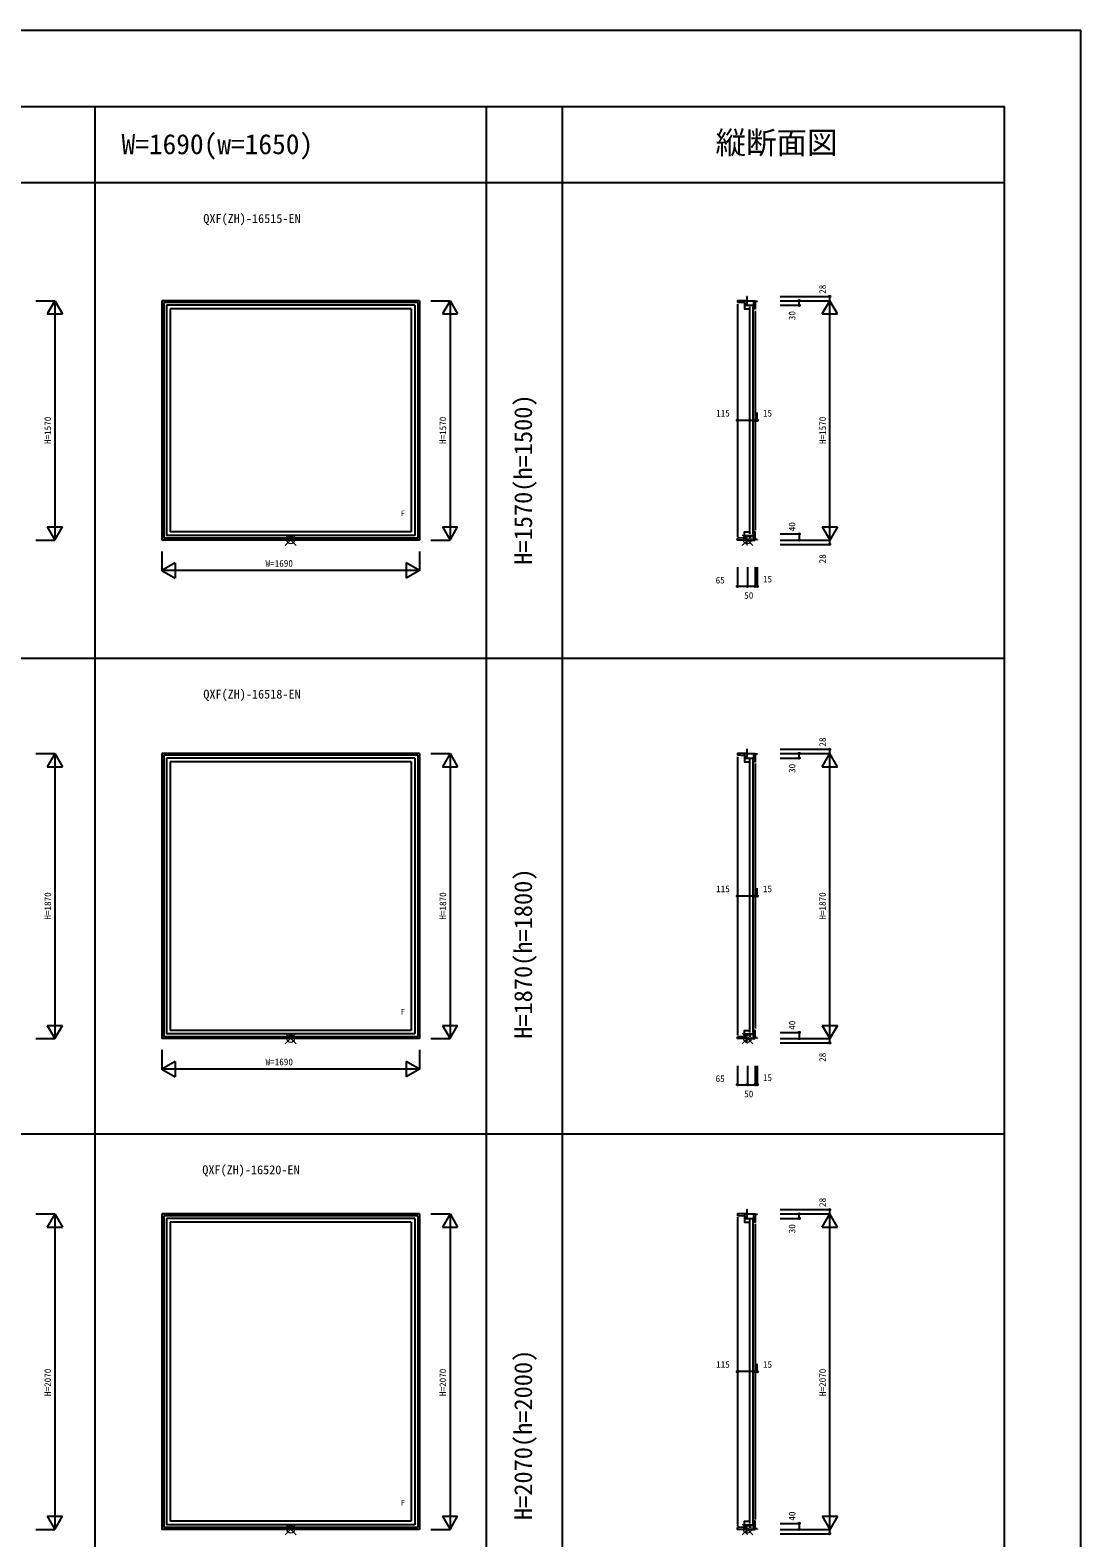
# Model space of a CAD drawing. Units: millimetres, scale not verified. Extents: x -13750 to 13750, y -10000 to 10000.
# Drawn here: x 6857 to 13750, y 110 to 10000 of the extents above; entities that cross this region are included whole.
import ezdxf
from ezdxf.enums import TextEntityAlignment as Align

# ---------------------------------------------------------------- set-up
doc = ezdxf.new("R2010")
doc.units = ezdxf.units.MM
doc.header["$LTSCALE"] = 50
for name, color, linetype in [('0-0_0', 3, 'Continuous'), ('0-1_YKK_A1', 4, 'Continuous'), ('0-3_YKK_C1', 4, 'Continuous'), ('0-4_YKK_F1', 7, 'Continuous'), ('0-6_YKK_N1', 2, 'Continuous')]:
    doc.layers.add(name, color=color, linetype=linetype)
doc.layers.add('0-5_YKK_IN', color=1, linetype='Continuous', lineweight=18)
doc.styles.add('ＭＳ ゴシック', font='')
doc.styles.get('ＭＳ ゴシック').set_extended_font_data('MS Gothic')

msp = doc.modelspace()

# ---------------------------------------------------------------- linework, layer by layer
at = {"layer": '0-1_YKK_A1'}
for p, q in [((9411.4, 8225), (7721.4, 8225)), ((7721.4, 8225), (7721.4, 6655)), ((9399.4, 8213), (7733.4, 8213)), ((7733.4, 8213), (7733.4, 6667)), ((9399.4, 8213), (9399.4, 6667)), ((9411.4, 8225), (9411.4, 6655)), ((9381.4, 8195), (7751.4, 8195)), ((7751.4, 8195), (7751.4, 6685)), ((9357.4, 8171), (7775.4, 8171)), ((7775.4, 8171), (7775.4, 6709)), ((9357.4, 8171), (9357.4, 6709)), ((9381.4, 8195), (9381.4, 6685)), ((9411.4, 6655), (7721.4, 6655)), ((9399.4, 6667), (7733.4, 6667)), ((9381.4, 6685), (7751.4, 6685)), ((9357.4, 6709), (7775.4, 6709)), ((9411.4, 5255), (7721.4, 5255)), ((7721.4, 5255), (7721.4, 3385)), ((9399.4, 5243), (7733.4, 5243)), ((7733.4, 5243), (7733.4, 3397)), ((9399.4, 5243), (9399.4, 3397)), ((9411.4, 5255), (9411.4, 3385)), ((9381.4, 5225), (7751.4, 5225)), ((7751.4, 5225), (7751.4, 3415)), ((9357.4, 5201), (7775.4, 5201)), ((7775.4, 5201), (7775.4, 3439)), ((9357.4, 5201), (9357.4, 3439)), ((9381.4, 5225), (9381.4, 3415)), ((9411.4, 3385), (7721.4, 3385)), ((9399.4, 3397), (7733.4, 3397)), ((9381.4, 3415), (7751.4, 3415)), ((9357.4, 3439), (7775.4, 3439)), ((9411.4, 2235), (7721.4, 2235)), ((7721.4, 2235), (7721.4, 165)), ((9399.4, 2223), (7733.4, 2223)), ((7733.4, 2223), (7733.4, 177)), ((9381.4, 2205), (7751.4, 2205)), ((7751.4, 2205), (7751.4, 195)), ((9357.4, 2181), (7775.4, 2181)), ((7775.4, 2181), (7775.4, 219)), ((9357.4, 2181), (9357.4, 219)), ((9381.4, 2205), (9381.4, 195)), ((9399.4, 2223), (9399.4, 177)), ((9411.4, 2235), (9411.4, 165)), ((9357.4, 219), (7775.4, 219)), ((9411.4, 165), (7721.4, 165)), ((9399.4, 177), (7733.4, 177)), ((9381.4, 195), (7751.4, 195))]:
    msp.add_line(p, q, dxfattribs=at)
at = {"layer": '0-3_YKK_C1'}
for p, q in [((11542.5, 8210.64), (11497.5, 8213)), ((11542.5, 8210.64), (11542.5, 8195)), ((11544.1, 8225), (11544.1, 8204.2)), ((11558.6, 8225), (11558.6, 8195)), ((11559.1, 8253), (11562.5, 8253)), ((11559.1, 8225), (11612.5, 8225)), ((11612.5, 8221), (11612.5, 8225)), ((11627.5, 8221), (11612.5, 8221)), ((11612.5, 8221), (11612.5, 8169)), ((11627.5, 8221), (11627.5, 8225)), ((11497.5, 8203), (11497.5, 6677)), ((11542.5, 8204.2), (11557, 8204.2)), ((11542.5, 8195), (11553.5, 8195)), ((11557, 8204.2), (11557, 8195)), ((11557, 8195), (11602.5, 8195)), ((11576.5, 8185), (11576.5, 6695)), ((11598.5, 8185), (11598.5, 6695)), ((11612.5, 8183), (11602.5, 8183)), ((11602.5, 8183), (11602.5, 8178.8)), ((11602.5, 8171), (11602.5, 8175.3)), ((11612.5, 8171), (11602.5, 8171)), ((11612.5, 8159), (11612.5, 6721)), ((11542.5, 6669.36), (11497.5, 6667)), ((11542.5, 6669.36), (11542.5, 6685)), ((11542.5, 6685), (11553.5, 6685)), ((11542.5, 6675.8), (11557, 6675.8)), ((11544.1, 6655), (11544.1, 6675.8)), ((11557, 6675.8), (11557, 6685)), ((11557, 6685), (11602.5, 6685)), ((11558.6, 6655), (11558.6, 6685)), ((11559.1, 6655), (11612.5, 6655)), ((11559.1, 6627), (11562.5, 6627)), ((11612.5, 6709), (11602.5, 6709)), ((11602.5, 6709), (11602.5, 6704.7)), ((11602.5, 6697), (11602.5, 6701.2)), ((11612.5, 6697), (11602.5, 6697)), ((11602.5, 6685), (11602.5, 6697)), ((11602.5, 6655), (11602.5, 6685)), ((11612.5, 6659), (11612.5, 6711)), ((11627.5, 6659), (11612.5, 6659)), ((11612.5, 6659), (11612.5, 6655)), ((11627.5, 6659), (11627.5, 6655)), ((11542.5, 5240.64), (11497.5, 5243)), ((11544.1, 5255), (11544.1, 5234.2)), ((11558.6, 5255), (11558.6, 5225)), ((11559.1, 5283), (11562.5, 5283)), ((11559.1, 5255), (11612.5, 5255)), ((11612.5, 5251), (11612.5, 5255)), ((11627.5, 5251), (11612.5, 5251)), ((11612.5, 5251), (11612.5, 5199)), ((11627.5, 5251), (11627.5, 5255)), ((11497.5, 5233), (11497.5, 3407)), ((11542.5, 5240.64), (11542.5, 5225)), ((11542.5, 5234.2), (11557, 5234.2)), ((11542.5, 5225), (11553.5, 5225)), ((11557, 5234.2), (11557, 5225)), ((11557, 5225), (11602.5, 5225)), ((11576.5, 5215), (11576.5, 3425)), ((11598.5, 5215), (11598.5, 3425)), ((11612.5, 5213), (11602.5, 5213)), ((11602.5, 5213), (11602.5, 5208.8)), ((11602.5, 5201), (11602.5, 5205.3)), ((11612.5, 5201), (11602.5, 5201)), ((11612.5, 5189), (11612.5, 3451)), ((11542.5, 3399.36), (11497.5, 3397)), ((11542.5, 3399.36), (11542.5, 3415)), ((11542.5, 3415), (11553.5, 3415)), ((11542.5, 3405.8), (11557, 3405.8)), ((11544.1, 3385), (11544.1, 3405.8)), ((11557, 3405.8), (11557, 3415)), ((11557, 3415), (11602.5, 3415)), ((11558.6, 3385), (11558.6, 3415)), ((11559.1, 3385), (11612.5, 3385)), ((11612.5, 3439), (11602.5, 3439)), ((11602.5, 3439), (11602.5, 3434.7)), ((11602.5, 3427), (11602.5, 3431.2)), ((11612.5, 3427), (11602.5, 3427)), ((11602.5, 3415), (11602.5, 3427)), ((11602.5, 3385), (11602.5, 3415)), ((11612.5, 3389), (11612.5, 3441)), ((11627.5, 3389), (11612.5, 3389)), ((11612.5, 3389), (11612.5, 3385)), ((11627.5, 3389), (11627.5, 3385)), ((11559.1, 3357), (11562.5, 3357)), ((11542.5, 2220.64), (11497.5, 2223)), ((11497.5, 2213), (11497.5, 187)), ((11542.5, 2220.64), (11542.5, 2205)), ((11542.5, 2214.2), (11557, 2214.2)), ((11542.5, 2205), (11553.5, 2205)), ((11544.1, 2235), (11544.1, 2214.2)), ((11557, 2214.2), (11557, 2205)), ((11557, 2205), (11602.5, 2205)), ((11558.6, 2235), (11558.6, 2205)), ((11559.1, 2263), (11562.5, 2263)), ((11559.1, 2235), (11612.5, 2235)), ((11576.5, 2195), (11576.5, 205)), ((11598.5, 2195), (11598.5, 205)), ((11612.5, 2193), (11602.5, 2193)), ((11602.5, 2193), (11602.5, 2188.8)), ((11602.5, 2181), (11602.5, 2185.3)), ((11612.5, 2181), (11602.5, 2181)), ((11612.5, 2231), (11612.5, 2235)), ((11627.5, 2231), (11612.5, 2231)), ((11612.5, 2231), (11612.5, 2179)), ((11627.5, 2231), (11627.5, 2235)), ((11612.5, 2169), (11612.5, 231)), ((11612.5, 219), (11602.5, 219)), ((11602.5, 219), (11602.5, 214.7)), ((11602.5, 207), (11602.5, 211.2)), ((11612.5, 207), (11602.5, 207)), ((11602.5, 195), (11602.5, 207)), ((11612.5, 169), (11612.5, 221)), ((11542.5, 179.36), (11497.5, 177)), ((11542.5, 179.36), (11542.5, 195)), ((11542.5, 195), (11553.5, 195)), ((11542.5, 185.8), (11557, 185.8)), ((11544.1, 165), (11544.1, 185.8)), ((11557, 185.8), (11557, 195)), ((11557, 195), (11602.5, 195)), ((11558.6, 165), (11558.6, 195)), ((11559.1, 165), (11612.5, 165)), ((11559.1, 137), (11562.5, 137)), ((11602.5, 165), (11602.5, 195)), ((11627.5, 169), (11612.5, 169)), ((11612.5, 169), (11612.5, 165)), ((11627.5, 169), (11627.5, 165))]:
    msp.add_line(p, q, dxfattribs=at)
for points in [[(11559.1, 8253), (11559.1, 8225), (11497.5, 8225), (11497.5, 8213)], [(11602.5, 8225), (11602.5, 8195), (11602.5, 8183)], [(11543.2, 8195), (11543.2, 8171), (11578.5, 8171)], [(11559.1, 6627), (11559.1, 6655), (11497.5, 6655), (11497.5, 6667)], [(11543.2, 6685), (11543.2, 6709), (11578.5, 6709)], [(11559.1, 5283), (11559.1, 5255), (11497.5, 5255), (11497.5, 5243)], [(11602.5, 5255), (11602.5, 5225), (11602.5, 5213)], [(11543.2, 5225), (11543.2, 5201), (11578.5, 5201)], [(11559.1, 3357), (11559.1, 3385), (11497.5, 3385), (11497.5, 3397)], [(11543.2, 3415), (11543.2, 3439), (11578.5, 3439)], [(11559.1, 2263), (11559.1, 2235), (11497.5, 2235), (11497.5, 2223)], [(11543.2, 2205), (11543.2, 2181), (11578.5, 2181)], [(11602.5, 2235), (11602.5, 2205), (11602.5, 2193)], [(11543.2, 195), (11543.2, 219), (11578.5, 219)], [(11559.1, 137), (11559.1, 165), (11497.5, 165), (11497.5, 177)]]:
    msp.add_lwpolyline(points, dxfattribs=at)
at = {"layer": '0-4_YKK_F1'}
for p, q in [((-13750, 10000), (13750, 10000)), ((13750, -10000), (13750, 10000)), ((-13750, 9500), (13250, 9500)), ((7282.8, -10000), (7282.8, 9500)), ((9850, -10000), (9850, 9500)), ((10350, -10000), (10350, 9500)), ((13250, -10000), (13250, 9500)), ((-13750, 9000), (13250, 9000)), ((-13750, 5880), (13250, 5880)), ((-13750, 2760), (13250, 2760))]:
    msp.add_line(p, q, dxfattribs=at)
at = {"layer": '0-5_YKK_IN'}
for p, q in [((8531.04, 6690.36), (8601.76, 6619.64)), ((8531.04, 6619.64), (8601.76, 6690.36)), ((11527.14, 6690.36), (11597.86, 6619.64)), ((11527.14, 6619.64), (11597.86, 6690.36)), ((8531.04, 3420.36), (8601.76, 3349.64)), ((8531.04, 3349.64), (8601.76, 3420.36)), ((11527.14, 3420.36), (11597.86, 3349.64)), ((11527.14, 3349.64), (11597.86, 3420.36)), ((8531.04, 200.36), (8601.76, 129.64)), ((8531.04, 129.64), (8601.76, 200.36)), ((11527.14, 200.36), (11597.86, 129.64)), ((11527.14, 129.64), (11597.86, 200.36))]:
    msp.add_line(p, q, dxfattribs=at)
for centre in [(8566.4, 6655), (11562.5, 6655), (8566.4, 3385), (11562.5, 3385), (8566.4, 165), (11562.5, 165)]:
    msp.add_circle(centre, 25, dxfattribs=at)
at = {"layer": '0-6_YKK_N1'}
for p, q in [((6894.5, 8225), (7019.5, 8225)), ((7019.5, 8225), (6969.5, 8138.4)), ((7019.5, 8225), (7069.5, 8138.4)), ((7019.5, 8225), (7019.5, 6655)), ((9486.4, 8225), (9611.4, 8225)), ((9611.4, 8225), (9561.4, 8138.4)), ((9611.4, 8225), (9661.4, 8138.4)), ((9611.4, 8225), (9611.4, 6655)), ((11777.5, 8253), (12102.5, 8253)), ((11777.5, 8225), (12102.5, 8225)), ((11902.5, 8195), (11902.5, 8225)), ((12052.5, 8138.4), (12102.5, 8225)), ((12102.5, 8225), (12102.5, 8253)), ((12102.5, 6655), (12102.5, 8225)), ((12152.5, 8138.4), (12102.5, 8225)), ((6969.5, 8138.4), (7069.5, 8138.4)), ((9561.4, 8138.4), (9661.4, 8138.4)), ((11777.5, 8195), (11902.5, 8195)), ((12052.5, 8138.4), (12152.5, 8138.4)), ((11612.5, 7440), (11497.5, 7440)), ((11627.5, 7440), (11612.5, 7440)), ((11627.5, 7440), (11627.5, 7492)), ((6969.5, 6741.6), (7019.5, 6655)), ((6969.5, 6741.6), (7069.5, 6741.6)), ((7019.5, 6655), (7069.5, 6741.6)), ((9561.4, 6741.6), (9611.4, 6655)), ((9561.4, 6741.6), (9661.4, 6741.6)), ((9611.4, 6655), (9661.4, 6741.6)), ((12052.5, 6741.6), (12102.5, 6655)), ((12052.5, 6741.6), (12152.5, 6741.6)), ((12152.5, 6741.6), (12102.5, 6655)), ((6894.5, 6655), (7019.5, 6655)), ((9486.4, 6655), (9611.4, 6655)), ((11777.5, 6655), (12102.5, 6655)), ((11777.5, 6627), (12102.5, 6627)), ((12102.5, 6627), (12102.5, 6655)), ((7721.4, 6580), (7721.4, 6455)), ((9411.4, 6455), (7721.4, 6455)), ((7808, 6505), (7808, 6405)), ((9324.8, 6505), (9324.8, 6405)), ((9411.4, 6455), (9324.8, 6405)), ((11497.5, 6477), (11497.5, 6352)), ((11562.5, 6477), (11562.5, 6352)), ((11612.5, 6477), (11612.5, 6352)), ((11627.5, 6477), (11627.5, 6352)), ((11497.5, 6352), (11562.5, 6352)), ((6894.5, 5255), (7019.5, 5255)), ((7019.5, 5255), (6969.5, 5168.4)), ((7019.5, 5255), (7069.5, 5168.4)), ((7019.5, 5255), (7019.5, 3385)), ((9486.4, 5255), (9611.4, 5255)), ((9611.4, 5255), (9561.4, 5168.4)), ((9611.4, 5255), (9661.4, 5168.4)), ((9611.4, 5255), (9611.4, 3385)), ((11777.5, 5283), (12102.5, 5283)), ((11777.5, 5255), (12102.5, 5255)), ((11902.5, 5225), (11902.5, 5255)), ((12052.5, 5168.4), (12102.5, 5255)), ((12102.5, 5255), (12102.5, 5283)), ((12102.5, 3385), (12102.5, 5255)), ((12152.5, 5168.4), (12102.5, 5255)), ((6969.5, 5168.4), (7069.5, 5168.4)), ((9561.4, 5168.4), (9661.4, 5168.4)), ((11777.5, 5225), (11902.5, 5225)), ((12052.5, 5168.4), (12152.5, 5168.4)), ((11627.5, 4320), (11627.5, 4372)), ((11612.5, 4320), (11497.5, 4320)), ((11627.5, 4320), (11612.5, 4320)), ((6969.5, 3471.6), (7019.5, 3385)), ((6969.5, 3471.6), (7069.5, 3471.6)), ((7019.5, 3385), (7069.5, 3471.6)), ((9561.4, 3471.6), (9611.4, 3385)), ((9561.4, 3471.6), (9661.4, 3471.6)), ((9611.4, 3385), (9661.4, 3471.6)), ((12052.5, 3471.6), (12102.5, 3385)), ((12052.5, 3471.6), (12152.5, 3471.6)), ((12152.5, 3471.6), (12102.5, 3385)), ((6894.5, 3385), (7019.5, 3385)), ((9486.4, 3385), (9611.4, 3385)), ((11777.5, 3385), (12102.5, 3385)), ((12102.5, 3357), (12102.5, 3385)), ((7721.4, 3310), (7721.4, 3185)), ((11777.5, 3357), (12102.5, 3357)), ((9411.4, 3185), (7721.4, 3185)), ((7808, 3235), (7808, 3135)), ((9324.8, 3235), (9324.8, 3135)), ((9411.4, 3185), (9324.8, 3135)), ((11497.5, 3207), (11497.5, 3082)), ((11562.5, 3207), (11562.5, 3082)), ((11612.5, 3207), (11612.5, 3082)), ((11627.5, 3207), (11627.5, 3082)), ((11497.5, 3082), (11562.5, 3082)), ((6894.5, 2235), (7019.5, 2235)), ((7019.5, 2235), (6969.5, 2148.4)), ((7019.5, 2235), (7069.5, 2148.4)), ((7019.5, 2235), (7019.5, 165)), ((9486.4, 2235), (9611.4, 2235)), ((9611.4, 2235), (9561.4, 2148.4)), ((9611.4, 2235), (9661.4, 2148.4)), ((9611.4, 2235), (9611.4, 165)), ((11777.5, 2263), (12102.5, 2263)), ((11777.5, 2235), (12102.5, 2235)), ((11777.5, 2205), (11902.5, 2205)), ((11902.5, 2205), (11902.5, 2235)), ((12052.5, 2148.4), (12102.5, 2235)), ((12102.5, 2235), (12102.5, 2263)), ((12102.5, 165), (12102.5, 2235)), ((12152.5, 2148.4), (12102.5, 2235)), ((6969.5, 2148.4), (7069.5, 2148.4)), ((9561.4, 2148.4), (9661.4, 2148.4)), ((12052.5, 2148.4), (12152.5, 2148.4)), ((11612.5, 1200), (11497.5, 1200)), ((11627.5, 1200), (11612.5, 1200)), ((11627.5, 1200), (11627.5, 1252)), ((6969.5, 251.6), (7019.5, 165)), ((6969.5, 251.6), (7069.5, 251.6)), ((7019.5, 165), (7069.5, 251.6)), ((9561.4, 251.6), (9611.4, 165)), ((9561.4, 251.6), (9661.4, 251.6)), ((9611.4, 165), (9661.4, 251.6)), ((12052.5, 251.6), (12102.5, 165)), ((12052.5, 251.6), (12152.5, 251.6)), ((12152.5, 251.6), (12102.5, 165)), ((6894.5, 165), (7019.5, 165)), ((9486.4, 165), (9611.4, 165)), ((11777.5, 165), (12102.5, 165)), ((11777.5, 137), (12102.5, 137)), ((12102.5, 137), (12102.5, 165))]:
    msp.add_line(p, q, dxfattribs=at)
for points in [[(11777.5, 6695), (11902.5, 6695), (11902.5, 6655)], [(9411.4, 6580), (9411.4, 6455), (9324.8, 6505)], [(7808, 6505), (7721.4, 6455), (7808, 6405)], [(11562.5, 6352), (11612.5, 6352), (11627.5, 6352)], [(11777.5, 3425), (11902.5, 3425), (11902.5, 3385)], [(9411.4, 3310), (9411.4, 3185), (9324.8, 3235)], [(7808, 3235), (7721.4, 3185), (7808, 3135)], [(11562.5, 3082), (11612.5, 3082), (11627.5, 3082)], [(11777.5, 205), (11902.5, 205), (11902.5, 165)]]:
    msp.add_lwpolyline(points, dxfattribs=at)
for centre in [(11902.5, 8225), (12102.5, 8253), (11902.5, 8195), (11497.5, 7440), (11612.5, 7440), (11627.5, 7440), (11902.5, 6695), (11902.5, 6655), (12102.5, 6627), (11497.5, 6352), (11562.5, 6352), (11612.5, 6352), (11627.5, 6352), (11902.5, 5255), (12102.5, 5283), (11902.5, 5225), (11497.5, 4320), (11612.5, 4320), (11627.5, 4320), (11902.5, 3425), (11902.5, 3385), (12102.5, 3357), (11497.5, 3082), (11562.5, 3082), (11612.5, 3082), (11627.5, 3082), (11902.5, 2235), (11902.5, 2205), (12102.5, 2263), (11497.5, 1200), (11612.5, 1200), (11627.5, 1200), (11902.5, 205), (11902.5, 165), (12102.5, 137)]:
    msp.add_circle(centre, 5, dxfattribs=at)

# ---------------------------------------------------------------- texts
at = {"layer": '0-0_0', "style": 'ＭＳ ゴシック'}
for s, height, p in [('W=1690(w=1650)', 132, (7456.4, 9146.63)), ('縦断面図', 146.6, (11353.33, 9144.81))]:
    msp.add_text(s, height=height, dxfattribs=at).set_placement(p, align=Align.BOTTOM_LEFT)
at = {"layer": '0-0_0', "color": 7, "style": 'ＭＳ ゴシック'}
for s, p in [('QXF(ZH)-16515-EN', (7993.07, 8717.41)), ('QXF(ZH)-16518-EN', (7993.07, 5597.41)), ('QXF(ZH)-16520-EN', (7986.4, 2477.41))]:
    msp.add_text(s, height=58.65, dxfattribs=at).set_placement(p, align=Align.BOTTOM_LEFT)
at = {"layer": '0-0_0', "style": 'ＭＳ ゴシック'}
for s, p in [('H=1570(h=1500)', (10184.95, 6493.33)), ('H=1870(h=1800)', (10184.95, 3383.33)), ('H=2070(h=2000)', (10184.95, 226.67))]:
    msp.add_text(s, height=117.3, rotation=90, dxfattribs=at).set_placement(p, align=Align.BOTTOM_LEFT)
at = {"layer": '0-1_YKK_A1', "style": 'ＭＳ ゴシック'}
for p in [(9288.73, 6801), (9288.73, 3531), (9288.73, 311)]:
    msp.add_text('F', height=36.66, dxfattribs=at).set_placement(p, align=Align.BOTTOM_LEFT)
at = {"layer": '0-6_YKK_N1', "style": 'ＭＳ ゴシック'}
for s, p in [('28', (12090.5, 8270.18)), ('30', (11890.5, 8097.42)), ('H=1570', (7007.5, 7285)), ('H=1570', (9599.4, 7285)), ('H=1570', (12090.5, 7285)), ('40', (11890.5, 6712.52)), ('28', (12090.5, 6502.14)), ('28', (12090.5, 5300.18)), ('30', (11890.5, 5127.42)), ('H=1870', (7007.5, 4165)), ('H=1870', (9599.4, 4165)), ('H=1870', (12090.5, 4165)), ('40', (11890.5, 3442.52)), ('28', (12090.5, 3232.14)), ('28', (12090.5, 2280.18)), ('30', (11890.5, 2107.42)), ('H=2070', (7007.5, 1040)), ('H=2070', (9599.4, 1040)), ('H=2070', (12090.5, 1040)), ('40', (11890.5, 222.52))]:
    msp.add_text(s, height=43.99, rotation=90, dxfattribs=at).set_placement(p, align=Align.BOTTOM_LEFT)
for s, p in [('115', (11357.26, 7452)), ('15', (11664.45, 7452)), ('W=1690', (8401.4, 6467)), ('65', (11353.98, 6357.09)), ('15', (11664.56, 6364)), ('50', (11541.59, 6256.76)), ('115', (11357.26, 4332)), ('15', (11664.45, 4332)), ('W=1690', (8401.4, 3197)), ('65', (11353.98, 3087.09)), ('15', (11664.56, 3094)), ('50', (11541.59, 2986.76)), ('115', (11357.26, 1212)), ('15', (11664.45, 1212))]:
    msp.add_text(s, height=43.99, dxfattribs=at).set_placement(p, align=Align.BOTTOM_LEFT)

doc.saveas('drawing.dxf')
